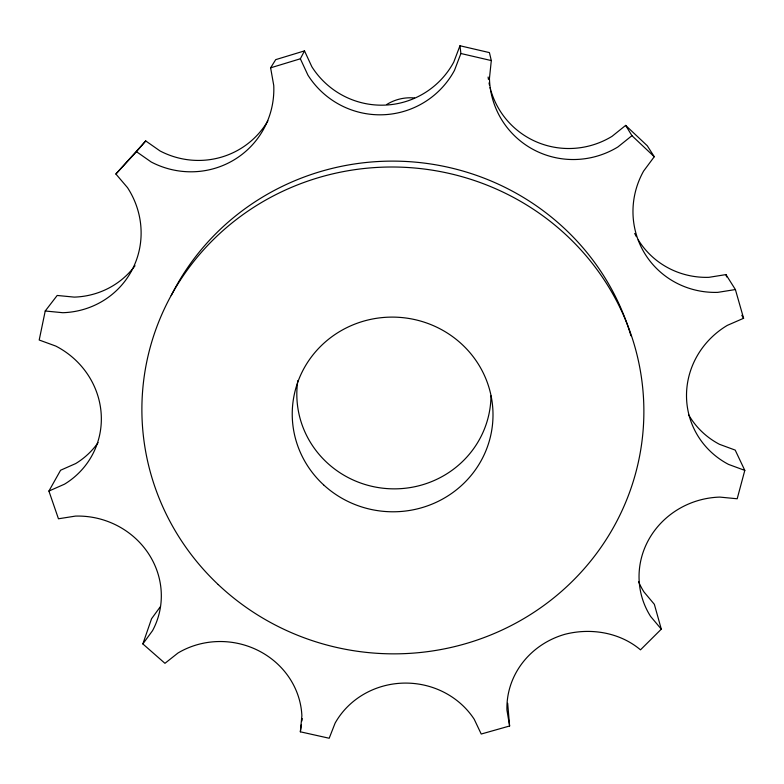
<?xml version="1.0" encoding="UTF-8"?>
<svg xmlns="http://www.w3.org/2000/svg" width="784" height="784" viewBox="0 0 784 784"><rect width="100%" height="100%" fill="white"/><g stroke="black" fill="none" stroke-linecap="round" stroke-linejoin="round"><path stroke-width="1.18" d="M507.679 703.258L509.61 725.994L481.219 734.03L474.232 719.281A80.135 75.529 2.4 0 0 403.27 683.119A80.135 75.529 2.4 0 0 335.091 723.162L329.192 738.244L300.36 731.815L301.879 715.743A80.38 75.852 9.6 0 0 258.495 650.661A80.38 75.852 9.6 0 0 177.988 653.003L164.954 663.313L142.855 643.929L151.557 618.743L160.308 606.757M142.855 643.929L152.547 630.65A81.32 77.126 16.9 0 0 148.058 552.965A81.32 77.126 16.9 0 0 75.47 516.097L58.457 518.783L48.912 491.058L64.523 484.169A82.712 79.115 24.2 0 0 101.195 414.011A82.712 79.115 24.2 0 0 55.821 346.087L39.2 340.021L45.227 311.003L62.808 312.708A84.113 81.399 31.6 0 0 127.508 187.641L115.885 174.009L136.475 151.684L151.204 161.994A85.025 83.467 38.9 0 0 273.753 85.515L270.617 67.826L275.703 59.643L304.506 50.882L311.846 66.738A82.389 82.153 48.5 0 0 453.779 62.063L459.973 45.756L489.422 52.606L491.303 60.574L489.441 78.449A85.162 84.074 -34.1 0 0 617.88 146.971L631.943 135.691L654.268 156.722L643.576 171.118A84.535 82.222 -27 0 0 717.801 292.363L735.392 289.551L743.595 318.284L727.268 325.399A83.261 79.958 -19.6 0 0 728.552 464.412L744.8 470.39L737.195 498.771L719.839 497.095A81.81 77.802 -12.2 0 0 649.475 538.304A81.81 77.802 -12.2 0 0 650.583 616.4L661.304 629.15L640.489 649.838C619.801 632.374 590.822 627.641 564.941 634.295A80.664 76.224 -4.9 0 0 506.934 710.02L509.61 725.994M300.36 731.815L301.389 724.602M301.909 720.986L302.252 718.585M459.973 45.756L460.894 53.508L454.495 70.335A85.064 84.809 43.2 0 1 307.936 75.146L300.35 58.79L304.506 50.882M48.912 491.058L60.584 470.243L75.725 463.55A80.164 76.812 24.4 0 0 98.078 442.637M45.227 311.003L57.183 295.46L74.225 297.116A81.487 78.959 32 0 0 135.015 265.747M136.475 151.684L145.726 140.934L159.985 150.92A82.349 80.899 39.7 0 0 267.912 120.824M115.885 174.009L145.726 140.934M654.268 156.722L647.29 145.785L625.652 125.401L612.039 136.338A82.477 81.467 -35.3 0 1 491 90.944M270.617 67.826L300.35 58.79M735.392 289.551L725.964 274.596L708.912 277.33A81.879 79.733 -27.5 0 1 638.235 239.845M460.894 53.508L491.303 60.574M625.652 125.401L631.943 135.691M741.782 315.315L743.595 318.284M744.8 470.39L735.206 450.104L719.457 444.303A80.683 77.606 -19.9 0 1 688.675 414.883M725.964 274.596L726.621 276.919M661.304 629.15L654.356 604.317L643.958 591.93A79.321 75.587 -12.4 0 1 638.539 581.63M636.392 236.69A81.879 79.733 -27.5 0 1 634.697 233.436M171.216 295.558A246.98 239.659 3.7 0 1 414.716 162.082A246.98 239.659 3.7 0 1 630.924 335.758M490.99 395.842A97.098 94.286 3.7 0 1 386.424 488.55A97.098 94.286 3.7 0 1 297.832 380.622M386.865 104.419A44.11 43.708 3.7 0 1 414.56 97.99M490.666 89.827A82.477 81.467 -35.3 0 1 490.059 87.543M489.51 85.24A82.477 81.467 -35.3 0 1 489.03 82.908M488.432 79.38A82.477 81.467 -35.3 0 1 488.128 77.018M323.606 484.865A100.391 97.324 3.7 0 0 490.255 437.433A100.391 97.324 3.7 0 0 363.992 321.038A100.391 97.324 3.7 0 0 323.606 484.865M218.217 584.57A251.027 243.393 3.7 0 0 636.314 470.665A251.027 243.393 3.7 0 0 324.106 176.057A251.027 243.393 3.7 0 0 218.217 584.57"/></g></svg>
